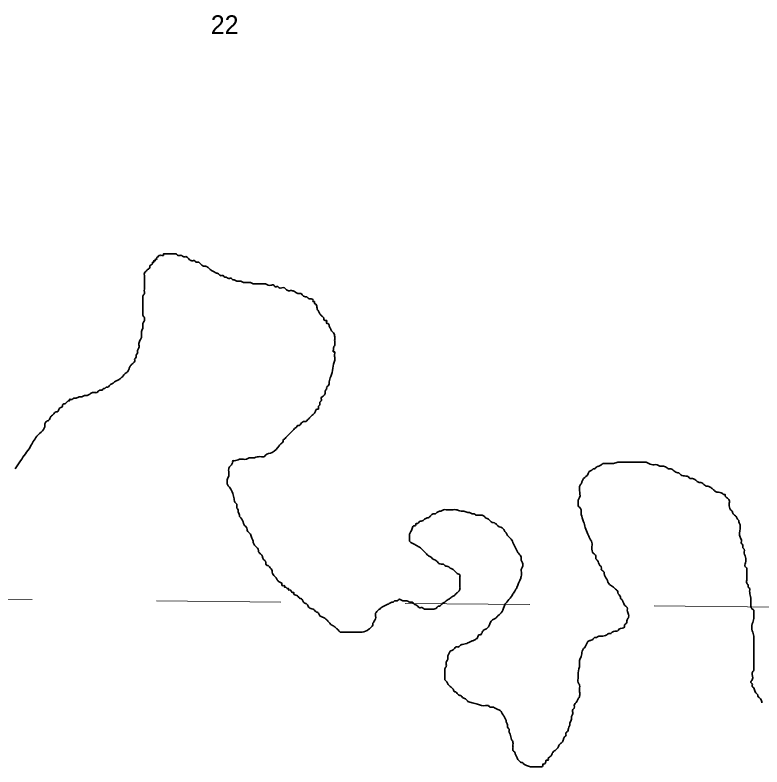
# Model space of a CAD drawing. Extents: x -4.25 to 0.15, y -11.26 to -7.33.
# Drawn here: x -3.918 to -3.318, y -9.946 to -9.342 of the extents above; entities that cross this region are included whole.
import ezdxf
from ezdxf.enums import TextEntityAlignment as Align

# ---------------------------------------------------------------- set-up
doc = ezdxf.new("R2010")
doc.units = 0
doc.header["$LTSCALE"] = 0.0061
doc.linetypes.add('MEDIUM_DASHED', pattern=[4.5, 3, -1.5])
doc.layers.add('15', color=7, linetype='MEDIUM_DASHED', lineweight=13)
doc.layers.add('25', color=7, linetype='Continuous', lineweight=35)
doc.layers.add('45', color=7, linetype='Continuous')

msp = doc.modelspace()

# ---------------------------------------------------------------- linework, layer by layer
at = {"layer": '15'}
msp.add_line((-4.204545, -9.808902), (-2.751515, -9.823485), dxfattribs=at)
at = {"layer": '25'}
for points in [[(-3.692992, -9.564583), (-3.695265, -9.563447), (-3.698485, -9.563447), (-3.700568, -9.562311), (-3.701705, -9.561174), (-3.703977, -9.561174), (-3.706061, -9.561174), (-3.707197, -9.560227), (-3.70947, -9.560227), (-3.710417, -9.559091), (-3.712689, -9.559091), (-3.714962, -9.559091), (-3.717045, -9.557955), (-3.719318, -9.557955), (-3.721402, -9.557955), (-3.722538, -9.557955), (-3.724811, -9.557955), (-3.726894, -9.557955), (-3.729167, -9.556818), (-3.730114, -9.556818), (-3.732386, -9.556818), (-3.733523, -9.556818), (-3.734659, -9.556818), (-3.736742, -9.555871), (-3.739015, -9.555871), (-3.739962, -9.555871), (-3.742235, -9.554735), (-3.743371, -9.554735), (-3.744318, -9.553598), (-3.746591, -9.553598), (-3.748864, -9.552462), (-3.749811, -9.552462), (-3.750947, -9.551326), (-3.75322, -9.551326), (-3.754167, -9.550379), (-3.756439, -9.549242), (-3.758712, -9.548106), (-3.760795, -9.54697), (-3.763068, -9.544886), (-3.765152, -9.54375), (-3.766288, -9.54375), (-3.768561, -9.542614), (-3.769508, -9.541667), (-3.770644, -9.54053), (-3.772917, -9.54053), (-3.773864, -9.539394), (-3.776136, -9.539394), (-3.778409, -9.538258), (-3.779356, -9.537121), (-3.780492, -9.536174), (-3.782765, -9.536174), (-3.784848, -9.535038), (-3.785985, -9.535038), (-3.787121, -9.535038), (-3.789205, -9.533902), (-3.790341, -9.533902), (-3.791477, -9.533902), (-3.792614, -9.533902), (-3.793561, -9.533902), (-3.794697, -9.533902), (-3.795833, -9.533902), (-3.79697, -9.533902), (-3.797917, -9.533902), (-3.799053, -9.533902), (-3.799053, -9.535038), (-3.800189, -9.535038), (-3.801326, -9.535038), (-3.802462, -9.535038), (-3.803409, -9.536174), (-3.804545, -9.537121), (-3.804545, -9.538258), (-3.805682, -9.538258), (-3.805682, -9.539394), (-3.806818, -9.539394), (-3.806818, -9.54053), (-3.807765, -9.54053), (-3.807765, -9.541667), (-3.808902, -9.542614), (-3.810038, -9.54375), (-3.810038, -9.544886), (-3.811174, -9.546023), (-3.812311, -9.54697), (-3.813258, -9.548106), (-3.814394, -9.549242), (-3.814394, -9.551326), (-3.814394, -9.552462), (-3.814394, -9.553598), (-3.814394, -9.555871), (-3.814394, -9.556818), (-3.814394, -9.557955), (-3.814394, -9.560227)], [(-3.814394, -9.560227), (-3.814394, -9.561174), (-3.814394, -9.562311), (-3.814394, -9.564583), (-3.814394, -9.56572), (-3.81553, -9.567803), (-3.81553, -9.568939), (-3.81553, -9.570076), (-3.81553, -9.571023), (-3.81553, -9.572159), (-3.81553, -9.574432), (-3.81553, -9.576515), (-3.81553, -9.577652), (-3.81553, -9.579924), (-3.81553, -9.580871), (-3.81553, -9.582008), (-3.81553, -9.583144), (-3.814394, -9.585417), (-3.814394, -9.5875), (-3.81553, -9.589773), (-3.81553, -9.592992), (-3.816667, -9.596212), (-3.816667, -9.598485), (-3.816667, -9.600568), (-3.817614, -9.602841), (-3.81875, -9.606061), (-3.81875, -9.60947), (-3.819886, -9.611553), (-3.819886, -9.613826), (-3.821023, -9.614962), (-3.821023, -9.617045), (-3.822159, -9.618182), (-3.822159, -9.619318), (-3.822159, -9.620265), (-3.823106, -9.621402), (-3.825379, -9.623674), (-3.826515, -9.625758), (-3.827462, -9.62803), (-3.829735, -9.630114), (-3.830871, -9.63125), (-3.831818, -9.632386), (-3.832955, -9.633523), (-3.834091, -9.63447), (-3.836364, -9.635606), (-3.838447, -9.636742), (-3.839583, -9.637879), (-3.841667, -9.639015), (-3.842803, -9.639962), (-3.843939, -9.641098), (-3.845076, -9.641098), (-3.846212, -9.642235), (-3.847159, -9.642235), (-3.848295, -9.643371), (-3.849432, -9.643371), (-3.851515, -9.644318), (-3.852652, -9.645455), (-3.853788, -9.645455), (-3.854924, -9.645455), (-3.856061, -9.645455), (-3.858144, -9.646591), (-3.860417, -9.647727), (-3.8625, -9.647727), (-3.864773, -9.648864), (-3.866856, -9.648864), (-3.869129, -9.649811), (-3.870265, -9.649811), (-3.871212, -9.649811), (-3.872348, -9.650947), (-3.873485, -9.650947), (-3.874621, -9.650947), (-3.874621, -9.652083), (-3.875568, -9.652083), (-3.876705, -9.65322), (-3.877841, -9.654167), (-3.880114, -9.655303), (-3.880114, -9.656439), (-3.882197, -9.657576), (-3.883333, -9.659659), (-3.88447, -9.660795), (-3.885417, -9.660795), (-3.887689, -9.663068), (-3.889962, -9.665152), (-3.890909, -9.667424), (-3.893182, -9.668561), (-3.894318, -9.670644), (-3.894318, -9.67178), (-3.896402, -9.676136), (-3.900758, -9.680492), (-3.90625, -9.689205), (-3.914015, -9.700189), (-3.918371, -9.706818)], [(-3.743371, -9.701326), (-3.743371, -9.700189), (-3.742235, -9.700189), (-3.737879, -9.699053), (-3.734659, -9.699053), (-3.732386, -9.699053), (-3.730114, -9.697917), (-3.72803, -9.697917), (-3.726894, -9.697917), (-3.722538, -9.69697), (-3.720265, -9.69697), (-3.718182, -9.69697), (-3.717045, -9.695833), (-3.711553, -9.693561), (-3.706061, -9.688258), (-3.703977, -9.685985), (-3.702841, -9.684848), (-3.702841, -9.683712), (-3.701705, -9.682765), (-3.700568, -9.681629), (-3.699621, -9.680492), (-3.697348, -9.678409), (-3.694129, -9.675), (-3.692992, -9.673864), (-3.691856, -9.672917), (-3.690909, -9.67178), (-3.689773, -9.67178), (-3.688636, -9.670644), (-3.685417, -9.668561), (-3.68428, -9.668561), (-3.683144, -9.667424), (-3.682008, -9.666288), (-3.681061, -9.665152), (-3.678788, -9.663068), (-3.677652, -9.661932), (-3.676515, -9.659659), (-3.675568, -9.658712), (-3.674432, -9.658712), (-3.674432, -9.656439), (-3.673295, -9.655303), (-3.673295, -9.65322), (-3.672159, -9.652083), (-3.672159, -9.649811), (-3.670076, -9.647727), (-3.668939, -9.645455), (-3.668939, -9.644318), (-3.667803, -9.642235), (-3.667803, -9.641098), (-3.666667, -9.639962), (-3.66572, -9.636742), (-3.664583, -9.632386), (-3.663447, -9.629167), (-3.662311, -9.622538), (-3.661364, -9.619318), (-3.661364, -9.617045), (-3.661364, -9.613826), (-3.661364, -9.612689), (-3.662311, -9.612689), (-3.662311, -9.610417), (-3.662311, -9.60947), (-3.661364, -9.607197), (-3.661364, -9.603977), (-3.661364, -9.602841), (-3.661364, -9.600568), (-3.662311, -9.597348), (-3.663447, -9.596212), (-3.664583, -9.594129), (-3.66572, -9.591856), (-3.666667, -9.589773), (-3.667803, -9.589773), (-3.667803, -9.5875), (-3.668939, -9.5875), (-3.670076, -9.586364), (-3.670076, -9.585417), (-3.671212, -9.58428), (-3.673295, -9.582008), (-3.674432, -9.579924), (-3.675568, -9.577652), (-3.676515, -9.574432), (-3.677652, -9.573295), (-3.677652, -9.572159), (-3.678788, -9.572159), (-3.678788, -9.571023), (-3.681061, -9.570076), (-3.682008, -9.570076), (-3.683144, -9.568939), (-3.686364, -9.567803), (-3.6875, -9.566667), (-3.688636, -9.56572), (-3.690909, -9.56572), (-3.692992, -9.564583)], [(-3.648106, -9.838068), (-3.650379, -9.838068), (-3.652462, -9.838068), (-3.653598, -9.838068), (-3.654735, -9.838068), (-3.655871, -9.838068), (-3.657008, -9.838068), (-3.657955, -9.836932), (-3.659091, -9.835795), (-3.660227, -9.834848), (-3.661364, -9.833712), (-3.663447, -9.832576), (-3.66572, -9.830303), (-3.667803, -9.82822), (-3.671212, -9.825947), (-3.673295, -9.825), (-3.674432, -9.822727), (-3.676515, -9.821591), (-3.677652, -9.820455), (-3.678788, -9.819508), (-3.682008, -9.818371), (-3.683144, -9.816098), (-3.68428, -9.815152), (-3.686364, -9.814015), (-3.6875, -9.811742), (-3.689773, -9.810606), (-3.691856, -9.808523), (-3.694129, -9.807386), (-3.694129, -9.80625), (-3.695265, -9.80625), (-3.696212, -9.805303), (-3.697348, -9.804167), (-3.698485, -9.804167), (-3.698485, -9.80303), (-3.699621, -9.80303), (-3.700568, -9.801894), (-3.701705, -9.801894), (-3.701705, -9.800758), (-3.702841, -9.800758), (-3.703977, -9.799811), (-3.703977, -9.798674), (-3.706061, -9.797538), (-3.707197, -9.796402), (-3.708333, -9.794318), (-3.70947, -9.793182), (-3.711553, -9.789962), (-3.711553, -9.788826), (-3.713826, -9.785606), (-3.714962, -9.78447), (-3.715909, -9.78447), (-3.717045, -9.781061), (-3.718182, -9.780114), (-3.719318, -9.777841), (-3.720265, -9.775758), (-3.722538, -9.773485), (-3.722538, -9.772348), (-3.724811, -9.769129), (-3.725758, -9.767992), (-3.726894, -9.765909), (-3.726894, -9.764773), (-3.72803, -9.7625), (-3.729167, -9.75928), (-3.730114, -9.758144), (-3.73125, -9.757008), (-3.732386, -9.753788), (-3.733523, -9.752652), (-3.734659, -9.750568), (-3.736742, -9.746212), (-3.737879, -9.745076), (-3.737879, -9.743939), (-3.739015, -9.74072), (-3.739015, -9.739583), (-3.739962, -9.738447), (-3.739962, -9.737311), (-3.739962, -9.736364), (-3.739962, -9.735227), (-3.741098, -9.734091), (-3.742235, -9.730871), (-3.743371, -9.726515), (-3.745455, -9.722159), (-3.746591, -9.721023), (-3.747727, -9.71875), (-3.747727, -9.716667), (-3.747727, -9.71553), (-3.746591, -9.712311), (-3.746591, -9.710038), (-3.746591, -9.708902), (-3.746591, -9.706818), (-3.745455, -9.704545), (-3.744318, -9.703409), (-3.743371, -9.701326)], [(-3.384659, -9.710038), (-3.387879, -9.708902), (-3.391098, -9.706818), (-3.392235, -9.706818), (-3.394508, -9.705682), (-3.397727, -9.704545), (-3.399811, -9.704545), (-3.402083, -9.703409), (-3.404356, -9.703409), (-3.408712, -9.702462), (-3.410795, -9.701326), (-3.413068, -9.701326), (-3.415152, -9.701326), (-3.417424, -9.701326), (-3.419508, -9.701326), (-3.423864, -9.701326), (-3.426136, -9.701326), (-3.429356, -9.701326), (-3.431629, -9.701326), (-3.433712, -9.701326), (-3.437121, -9.702462), (-3.440341, -9.702462), (-3.443561, -9.702462), (-3.445833, -9.702462), (-3.44697, -9.703409), (-3.449053, -9.704545), (-3.451326, -9.705682), (-3.452462, -9.706818), (-3.453409, -9.706818), (-3.454545, -9.707765), (-3.456818, -9.708902), (-3.457765, -9.711174), (-3.461174, -9.714394), (-3.462311, -9.716667), (-3.463258, -9.71875), (-3.464394, -9.721023), (-3.464394, -9.723106), (-3.464394, -9.724242), (-3.464394, -9.729735), (-3.46553, -9.732008), (-3.46553, -9.734091), (-3.46553, -9.736364), (-3.463258, -9.739583), (-3.463258, -9.74072), (-3.462311, -9.746212), (-3.461174, -9.749432), (-3.460038, -9.753788), (-3.457765, -9.75928), (-3.456818, -9.761553), (-3.454545, -9.765909), (-3.454545, -9.770265), (-3.453409, -9.774621), (-3.451326, -9.776705), (-3.451326, -9.778977), (-3.450189, -9.780114), (-3.448106, -9.78447), (-3.44697, -9.785606), (-3.44697, -9.787689), (-3.444697, -9.789962), (-3.444697, -9.790909), (-3.442614, -9.795455), (-3.440341, -9.799811), (-3.437121, -9.801894), (-3.434848, -9.804167), (-3.433712, -9.805303), (-3.433712, -9.80625), (-3.431629, -9.809659), (-3.431629, -9.810606), (-3.430492, -9.811742), (-3.429356, -9.814015), (-3.427273, -9.817235), (-3.426136, -9.818371), (-3.426136, -9.820455), (-3.425, -9.823864), (-3.425, -9.825947), (-3.426136, -9.82822), (-3.427273, -9.831439), (-3.428409, -9.832576), (-3.428409, -9.833712), (-3.432765, -9.835795), (-3.433712, -9.836932), (-3.438258, -9.838068), (-3.439205, -9.839205), (-3.440341, -9.839205), (-3.442614, -9.840152), (-3.44697, -9.841288), (-3.449053, -9.841288), (-3.451326, -9.842424), (-3.452462, -9.842424), (-3.453409, -9.843561), (-3.455682, -9.844697)], [(-3.317803, -9.894886), (-3.318939, -9.891667), (-3.320076, -9.89053), (-3.321212, -9.889394), (-3.321212, -9.888447), (-3.322159, -9.887311), (-3.323295, -9.886174), (-3.324432, -9.882955), (-3.325568, -9.881818), (-3.325568, -9.880682), (-3.325568, -9.879545), (-3.326705, -9.878598), (-3.325568, -9.876326), (-3.325568, -9.870833), (-3.324432, -9.86875), (-3.324432, -9.865341), (-3.324432, -9.863258), (-3.324432, -9.862121), (-3.324432, -9.860985), (-3.324432, -9.858902), (-3.324432, -9.854356), (-3.324432, -9.851136), (-3.324432, -9.84678), (-3.324432, -9.845644), (-3.324432, -9.844697), (-3.324432, -9.843561), (-3.324432, -9.842424), (-3.324432, -9.841288), (-3.325568, -9.836932), (-3.325568, -9.831439), (-3.324432, -9.827083), (-3.324432, -9.825), (-3.324432, -9.822727), (-3.324432, -9.821591), (-3.324432, -9.820455), (-3.325568, -9.819508), (-3.326705, -9.817235), (-3.326705, -9.810606), (-3.327652, -9.80625), (-3.327652, -9.804167), (-3.327652, -9.80303), (-3.328788, -9.801894), (-3.328788, -9.800758), (-3.329924, -9.798674), (-3.329924, -9.795455), (-3.329924, -9.792045), (-3.329924, -9.789962), (-3.329924, -9.788826), (-3.329924, -9.787689), (-3.329924, -9.786553), (-3.331061, -9.785606), (-3.331061, -9.782197), (-3.331061, -9.777841), (-3.332008, -9.773485), (-3.332008, -9.771402), (-3.333144, -9.770265), (-3.333144, -9.769129), (-3.333144, -9.767992), (-3.33428, -9.766856), (-3.33428, -9.764773), (-3.335417, -9.761553), (-3.335417, -9.754924), (-3.335417, -9.751705), (-3.336364, -9.749432), (-3.336364, -9.748295), (-3.3375, -9.747159), (-3.338636, -9.745076), (-3.339773, -9.743939), (-3.340909, -9.742803), (-3.341856, -9.74072), (-3.342992, -9.739583), (-3.344129, -9.735227), (-3.344129, -9.732008), (-3.346212, -9.729735), (-3.347348, -9.728598), (-3.347348, -9.727462), (-3.348485, -9.727462), (-3.349621, -9.726515), (-3.353977, -9.725379), (-3.356061, -9.724242), (-3.358333, -9.722159), (-3.360606, -9.721023), (-3.363826, -9.719886), (-3.367045, -9.717614), (-3.368182, -9.717614), (-3.370265, -9.716667), (-3.373674, -9.714394), (-3.375758, -9.714394), (-3.376894, -9.713258), (-3.38125, -9.712311), (-3.384659, -9.710038)], [(-3.577083, -9.74072), (-3.579167, -9.741856), (-3.580303, -9.742803), (-3.581439, -9.742803), (-3.583712, -9.743939), (-3.584659, -9.745076), (-3.586932, -9.746212), (-3.589015, -9.747159), (-3.590152, -9.748295), (-3.593561, -9.749432), (-3.594508, -9.750568), (-3.595644, -9.750568), (-3.59678, -9.752652), (-3.597917, -9.752652), (-3.598864, -9.753788), (-3.6, -9.757008), (-3.601136, -9.75928), (-3.601136, -9.763636), (-3.601136, -9.764773), (-3.6, -9.765909), (-3.592424, -9.770265), (-3.590152, -9.772348), (-3.588068, -9.774621), (-3.585795, -9.776705), (-3.583712, -9.777841), (-3.582576, -9.778977), (-3.579167, -9.781061), (-3.57822, -9.782197), (-3.574811, -9.783333), (-3.573864, -9.783333), (-3.572727, -9.78447), (-3.569508, -9.785606), (-3.568371, -9.786553), (-3.566098, -9.787689), (-3.564015, -9.789962), (-3.562879, -9.790909), (-3.560606, -9.792045), (-3.560606, -9.793182), (-3.560606, -9.796402), (-3.560606, -9.798674), (-3.560606, -9.800758), (-3.560606, -9.801894), (-3.560606, -9.80303), (-3.561742, -9.805303), (-3.564015, -9.807386), (-3.564962, -9.808523), (-3.567235, -9.809659), (-3.568371, -9.810606), (-3.571591, -9.812879), (-3.572727, -9.814015), (-3.574811, -9.815152), (-3.577083, -9.817235), (-3.57822, -9.817235), (-3.579167, -9.818371), (-3.582576, -9.819508), (-3.583712, -9.819508), (-3.584659, -9.819508), (-3.586932, -9.819508), (-3.589015, -9.819508), (-3.591288, -9.818371), (-3.593561, -9.818371), (-3.594508, -9.817235), (-3.597917, -9.815152), (-3.598864, -9.814015), (-3.6, -9.814015), (-3.603409, -9.812879), (-3.605492, -9.812879), (-3.606629, -9.812879), (-3.608712, -9.811742), (-3.609848, -9.811742), (-3.610985, -9.812879), (-3.613258, -9.812879), (-3.614205, -9.814015), (-3.615341, -9.814015), (-3.617614, -9.815152), (-3.619697, -9.816098), (-3.62197, -9.817235), (-3.625189, -9.819508), (-3.626326, -9.820455), (-3.627462, -9.821591), (-3.628409, -9.822727), (-3.628409, -9.825), (-3.629545, -9.829356), (-3.630682, -9.831439), (-3.630682, -9.832576), (-3.631818, -9.833712), (-3.632765, -9.834848), (-3.633902, -9.835795), (-3.639394, -9.838068), (-3.641667, -9.838068), (-3.648106, -9.838068)], [(-3.55625, -9.891667), (-3.558523, -9.89053), (-3.559659, -9.889394), (-3.561742, -9.888447), (-3.562879, -9.887311), (-3.564015, -9.886174), (-3.564962, -9.886174), (-3.566098, -9.883902), (-3.567235, -9.882955), (-3.568371, -9.881818), (-3.570455, -9.879545), (-3.571591, -9.877462), (-3.572727, -9.876326), (-3.572727, -9.874053), (-3.572727, -9.873106), (-3.572727, -9.870833), (-3.572727, -9.86875), (-3.572727, -9.867614), (-3.571591, -9.865341), (-3.571591, -9.864205), (-3.571591, -9.862121), (-3.570455, -9.859848), (-3.570455, -9.857765), (-3.569508, -9.855492), (-3.568371, -9.853409), (-3.566098, -9.852273), (-3.564962, -9.851136), (-3.564015, -9.85), (-3.561742, -9.85), (-3.560606, -9.849053), (-3.558523, -9.847917), (-3.554167, -9.84678), (-3.551894, -9.845644), (-3.549811, -9.844697), (-3.547538, -9.843561), (-3.546402, -9.842424), (-3.545265, -9.840152), (-3.544318, -9.840152), (-3.543182, -9.839205), (-3.542045, -9.836932), (-3.539962, -9.835795), (-3.537689, -9.833712), (-3.53447, -9.82822), (-3.532197, -9.827083), (-3.530114, -9.825), (-3.526705, -9.821591), (-3.524621, -9.816098), (-3.521212, -9.811742), (-3.517992, -9.807386), (-3.515909, -9.804167), (-3.514773, -9.801894), (-3.513636, -9.798674), (-3.5125, -9.796402), (-3.511364, -9.793182), (-3.511364, -9.788826), (-3.511364, -9.787689), (-3.510417, -9.785606), (-3.510417, -9.782197), (-3.511364, -9.780114), (-3.511364, -9.777841), (-3.513636, -9.774621), (-3.514773, -9.772348), (-3.515909, -9.770265), (-3.517992, -9.765909), (-3.520265, -9.7625), (-3.522348, -9.760417), (-3.523485, -9.758144), (-3.524621, -9.757008), (-3.525758, -9.754924), (-3.530114, -9.752652), (-3.532197, -9.750568), (-3.535417, -9.749432), (-3.537689, -9.747159), (-3.539962, -9.746212), (-3.540909, -9.745076), (-3.545265, -9.743939), (-3.547538, -9.743939), (-3.549811, -9.742803), (-3.550758, -9.742803), (-3.55303, -9.741856), (-3.554167, -9.741856), (-3.557386, -9.74072), (-3.559659, -9.74072), (-3.564015, -9.739583), (-3.566098, -9.739583), (-3.567235, -9.739583), (-3.570455, -9.739583), (-3.571591, -9.739583), (-3.573864, -9.739583), (-3.575947, -9.74072), (-3.577083, -9.74072)], [(-3.455682, -9.844697), (-3.457765, -9.845644), (-3.460038, -9.85), (-3.461174, -9.851136), (-3.462311, -9.853409), (-3.463258, -9.857765), (-3.464394, -9.860985), (-3.464394, -9.864205), (-3.46553, -9.870833), (-3.46553, -9.87197), (-3.46553, -9.874053), (-3.46553, -9.878598), (-3.464394, -9.880682), (-3.464394, -9.882955), (-3.464394, -9.883902), (-3.464394, -9.886174), (-3.464394, -9.889394), (-3.46553, -9.891667), (-3.466667, -9.89375), (-3.46875, -9.897159), (-3.46875, -9.899242), (-3.469886, -9.900379), (-3.469886, -9.903598), (-3.471023, -9.905871), (-3.471023, -9.908144), (-3.472159, -9.911364), (-3.472159, -9.9125), (-3.473106, -9.914583), (-3.474242, -9.917992), (-3.475379, -9.918939), (-3.475379, -9.921212), (-3.476515, -9.922348), (-3.477462, -9.924432), (-3.478598, -9.926705), (-3.480871, -9.928788), (-3.482008, -9.931061), (-3.484091, -9.933144), (-3.486364, -9.935417), (-3.487311, -9.9375), (-3.489583, -9.939773), (-3.489583, -9.940909), (-3.49072, -9.940909), (-3.491856, -9.942992), (-3.492803, -9.944129), (-3.493939, -9.944129), (-3.493939, -9.945265), (-3.495076, -9.946402), (-3.496212, -9.946402), (-3.497159, -9.946402), (-3.498295, -9.946402), (-3.499432, -9.946402), (-3.500568, -9.946402), (-3.502652, -9.946402), (-3.503788, -9.946402), (-3.507008, -9.945265), (-3.50928, -9.944129), (-3.510417, -9.942992), (-3.511364, -9.942992), (-3.5125, -9.942045), (-3.513636, -9.940909), (-3.514773, -9.938636), (-3.515909, -9.936553), (-3.516856, -9.93428), (-3.517992, -9.933144), (-3.517992, -9.931061), (-3.517992, -9.929924), (-3.517992, -9.928788), (-3.517992, -9.926705), (-3.519129, -9.924432), (-3.520265, -9.920076), (-3.521212, -9.917992), (-3.521212, -9.91572), (-3.522348, -9.914583), (-3.522348, -9.9125), (-3.523485, -9.910227), (-3.523485, -9.909091), (-3.524621, -9.907008), (-3.525758, -9.904735), (-3.526705, -9.903598), (-3.527841, -9.901515), (-3.530114, -9.900379), (-3.532197, -9.899242), (-3.535417, -9.898295), (-3.536553, -9.898295), (-3.537689, -9.897159), (-3.539962, -9.897159), (-3.546402, -9.896023), (-3.550758, -9.894886), (-3.554167, -9.89375), (-3.555114, -9.892803), (-3.55625, -9.891667)]]:
    msp.add_spline(points, degree=3, dxfattribs=at)

# ---------------------------------------------------------------- texts
at = {"layer": '45'}
msp.add_text('22', height=0.015, dxfattribs=at).set_placement((-3.749811, -9.357008), align=Align.CENTER)

doc.saveas('drawing.dxf')
